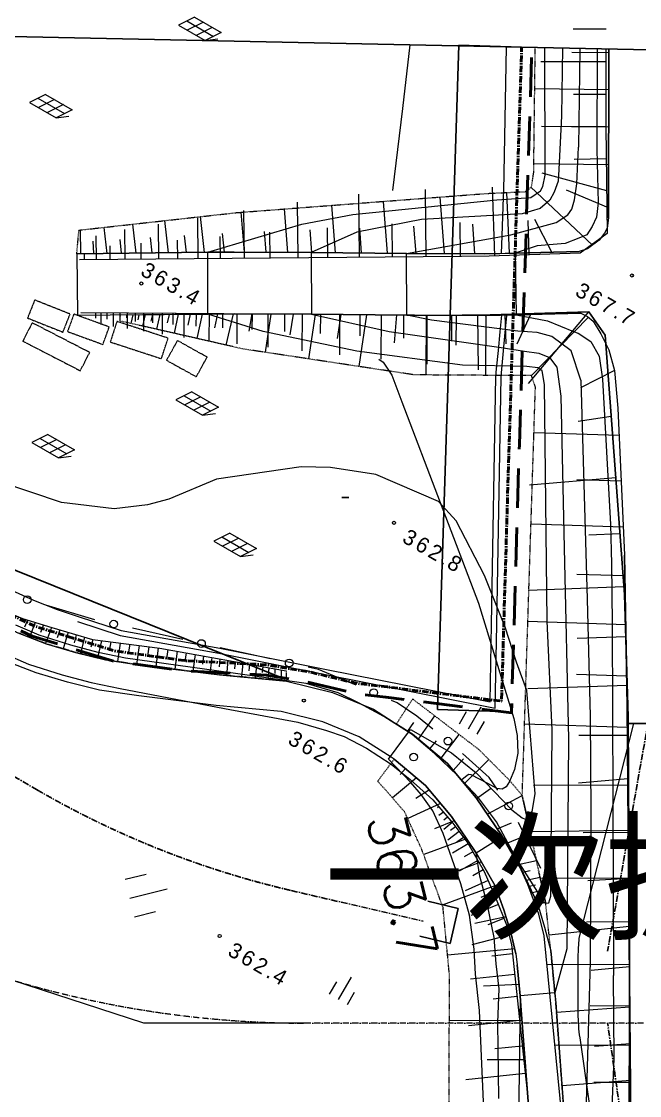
# Model space of a CAD drawing. Header units: millimetres. Extents: x 604133 to 1296463, y 247237 to 595748.
# Drawn here: x 700932 to 761092, y 438839 to 543323 of the extents above; entities that cross this region are included whole.
import ezdxf
from ezdxf.enums import TextEntityAlignment as Align

# ---------------------------------------------------------------- set-up
doc = ezdxf.new("R2010")
doc.units = ezdxf.units.MM
doc.header["$LTSCALE"] = 100
doc.header["$PDSIZE"] = 300
for name, pattern in [('53003', [0.75, 0.5, -0.25]), ('561019', [1, 0.5, -0.5]), ('CENTER', [2, 1.25, -0.25, 0.25, -0.25]), ('DASHED', [19.05, 12.7, -6.35]), ('SXF_一点短鎖線', [9.25, 6, -1.5, 0.25, -1.5])]:
    doc.linetypes.add(name, pattern=pattern)
doc.layers.get('Defpoints').update_dxf_attribs({"color": 153})
for name, color, linetype, lineweight in [('D-BGD', 7, 'Continuous', 13), ('D-BGD-数値図化', 7, 'Continuous', 13), ('D-BMK', 2, 'SXF_一点短鎖線', 13), ('S-SUV-ROW', 8, 'Continuous', 18), ('●予備設計_LP横断', 7, 'Continuous', 13), ('☆D-STR-DIM-坂路', 1, 'Continuous', 25)]:
    doc.layers.add(name, color=color, linetype=linetype, lineweight=lineweight)
doc.layers.add('D-WORK2', color=11, linetype='Continuous', plot=False)
doc.layers.add('D-WORK_1', color=11, linetype='Continuous', plot=False)
doc.styles.add('BIGFONT', font='txt', dxfattribs={"height": 0.2, "bigfont": 'BIGFONT'})
doc.styles.add('MS ゴシック', font='MS Gothic.ttf')
doc.styles.add('Style-WORKING', font='WORKING.shx')
doc.linetypes.add('56130', pattern='A,1,-0.375,[44,dgnlstyle-dm500.shx,S=0.0012,R=0,X=0,Y=0],-0.375', length=1.75)
doc.dimstyles.new('3.5-500_m', dxfattribs={"dimscale": 0.5, "dimtxt": 3.5, "dimasz": 2.5, "dimexe": 1, "dimexo": 2, "dimgap": 1, "dimtad": 1, "dimdec": 0, "dimlfac": 1000, "dimzin": 9, "dimdsep": 46, "dimtxsty": 'MS ゴシック', "dimblk": 'OPEN', "dimcen": 2.5, "dimclrd": 256, "dimclre": 256, "dimclrt": 256, "dimadec": 3, "dimazin": 0, "dimtfac": 1, "dimtdec": 0, "dimtix": 1, "dimtmove": 2, "dimatfit": 3, "dimldrblk": 'OPEN', "dimfxl": 1, "dimlwd": -1, "dimlwe": -1, "dimarcsym": 0})

# ---------------------------------------------------------------- blocks, each defined once
blk = doc.blocks.new('M6334')
at = {"layer": '●予備設計_LP横断', "linetype": 'Continuous', "lineweight": 9}
for p, q in [((0, -1.25), (0, 1.25)), ((-1, -1.25), (-1, 0.15)), ((1, -1.25), (1, 0.15))]:
    blk.add_line(p, q, dxfattribs=at)
blk = doc.blocks.new('M7312')
at = {"layer": '●予備設計_LP横断', "linetype": 'Continuous', "lineweight": 20}
blk.add_circle((0, 0), 0.15, dxfattribs=at)
blk = doc.blocks.new('M6217')
at = {"layer": 'D-BGD-数値図化', "linetype": 'Continuous', "lineweight": 9}
for p, q in [((-1.03, 0.7), (-2, -0.75)), ((-1.5, 0), (1.5, 0)), ((-1.03, 0.7), (1.97, 0.7)), ((-0.03, 0.7), (-1, -0.75)), ((0.97, 0.7), (0, -0.75)), ((1.97, 0.7), (1, -0.75)), ((1, -0.75), (2, 0)), ((-2, -0.75), (1, -0.75))]:
    blk.add_line(p, q, dxfattribs=at)
blk = doc.blocks.new('_Open')
at = {"color": 0, "linetype": 'ByBlock', "lineweight": -2}
for p, q in [((-1, 0), (0, 0)), ((-1, 0), (0, 0)), ((0, 0), (-1, 0))]:
    blk.add_line(p, q, dxfattribs=at)
blk = doc.blocks.new('*D23')
at = {"layer": 'Defpoints', "color": 0, "transparency": 16777216}
for p in [(2581823, -1249692), (2577769, -1251952), (2581194, -1252674)]:
    blk.add_point(p, dxfattribs=at)
at = {"layer": '☆D-STR-DIM-坂路', "transparency": 16777216}
for p, q in [((2577769, -1251951), (2578398, -1248969)), ((2578399, -1248970), (2581822, -1249692)), ((2581194, -1252673), (2581823, -1249692))]:
    blk.add_line(p, q, dxfattribs=at)
at = {"layer": '☆D-STR-DIM-坂路', "transparency": 16777216, "xscale": 1.25, "yscale": 1.25, "zscale": 1.25}
for p, rotation in [((2578398, -1248970), 168.0898930268337), ((2581823, -1249692), 348.0898930268336)]:
    blk.add_blockref('_Open', p, dxfattribs=dict(at, rotation=rotation))
at = {"layer": '☆D-STR-DIM-坂路', "transparency": 16777216, "insert": (2580111, -1249330), "char_height": 1.75, "attachment_point": 5, "rotation": 348.08989, "style": 'MS ゴシック'}
blk.add_mtext('3500000', dxfattribs=at)
blk = doc.blocks.new('*D35')
at = {"layer": 'Defpoints', "color": 0, "transparency": 16777216}
for p in [(2494509, -1244551), (2559159, -1245289), (2559089, -1251405)]:
    blk.add_point(p, dxfattribs=at)
at = {"layer": '☆D-STR-DIM-坂路', "color": 6, "transparency": 16777216}
for p, q in [((2494509, -1244552), (2494439, -1250666)), ((2559159, -1245290), (2559089, -1251405)), ((2494440, -1250666), (2559088, -1251405))]:
    blk.add_line(p, q, dxfattribs=at)
at = {"layer": '☆D-STR-DIM-坂路', "color": 6, "transparency": 16777216, "xscale": 1.25, "yscale": 1.25, "zscale": 1.25}
for p, rotation in [((2494439, -1250666), 179.3453731522843), ((2559089, -1251405), 359.3453731522843)]:
    blk.add_blockref('_Open', p, dxfattribs=dict(at, rotation=rotation))
at = {"layer": '☆D-STR-DIM-坂路', "color": 6, "transparency": 16777216, "insert": (2526764, -1251032), "char_height": 1.75, "attachment_point": 5, "rotation": 359.34537, "style": 'MS ゴシック'}
blk.add_mtext('離隔\\P64654521', dxfattribs=at)
blk = doc.blocks.new('*D36')
at = {"layer": 'Defpoints', "color": 0, "transparency": 16777216}
for p in [(2556323, -1266625), (2556323, -1266625), (2537137, -1317233)]:
    blk.add_point(p, dxfattribs=at)
at = {"layer": '☆D-STR-DIM-坂路', "color": 6, "transparency": 16777216}
for p, q in [((2537138, -1317232), (2556322, -1266626)), ((2556322, -1266624), (2556322, -1266625)), ((2537136, -1317232), (2537137, -1317233))]:
    blk.add_line(p, q, dxfattribs=at)
at = {"layer": '☆D-STR-DIM-坂路', "color": 6, "transparency": 16777216, "xscale": 1.25, "yscale": 1.25, "zscale": 1.25}
for p, rotation in [((2556323, -1266625), 69.23830659664848), ((2537137, -1317233), 249.2383065966485)]:
    blk.add_blockref('_Open', p, dxfattribs=dict(at, rotation=rotation))
at = {"layer": '☆D-STR-DIM-坂路', "color": 6, "transparency": 16777216, "insert": (2546727, -1291928), "char_height": 1.75, "attachment_point": 5, "rotation": 69.23831, "style": 'MS ゴシック'}
blk.add_mtext('離隔\\P54122432', dxfattribs=at)
blk = doc.blocks.new('21311212131313131')
at = {"layer": 'D-BGD', "linetype": 'Continuous'}
for p, q in [((2560468.4748, -1232884.4548), (2560354.6197, -1242897.2177)), ((2561235.027, -1232777.907), (2561355.3619, -1237597.7428)), ((2565472.9654, -1232735.5595), (2565990.5733, -1237513.849)), ((2566059.6647, -1232648.8004), (2566301.7408, -1241890.2283)), ((2570477.456, -1232586.6643), (2570816.3705, -1242129.9874)), ((2570673.5918, -1232529.7472), (2570790.531, -1236960.111)), ((2575103.9556, -1232412.808), (2575327.9719, -1240937.5255)), ((2575154.8172, -1232447.5019), (2575468.9823, -1236424.7722)), ((2579368.2992, -1232307.5866), (2579476.8494, -1236482.5495)), ((2579832.2387, -1232310.3997), (2580830.0875, -1240078.341)), ((2583543.2621, -1232199.0364), (2583677.8307, -1240241.5724)), ((2583746.5083, -1232197.943), (2584166.5007, -1235918.5578)), ((2587568.9159, -1232134.1531), (2587628.5477, -1235940.3247)), ((2587660.778, -1232085.4863), (2588342.8985, -1239200.004)), ((2591232.8755, -1231982.8602), (2591562.5421, -1235421.283)), ((2591379.8894, -1232065.7497), (2591499.727, -1239302.1945)), ((2594804.973, -1231880.234), (2595441.5187, -1238519.4077)), ((2595002.4976, -1232008.2318), (2595049.1299, -1235442.4747)), ((2540987.2533, -1233695.7414), (2540884.4904, -1242674.5185)), ((2545732.119, -1233436.4561), (2545681.1436, -1238101.4927)), ((2546793.3211, -1233502.0691), (2547329.8544, -1242767.8892)), ((2550480.9541, -1233252.6085), (2550371.8766, -1242783.1026)), ((2551654.9011, -1233222.1803), (2551907.8341, -1237966.4002)), ((2555474.3981, -1233059.2911), (2555418.9813, -1237954.3459)), ((2556394.3191, -1232978.0189), (2556902.2991, -1242650.0221)), ((2525780.2087, -1234874.3009), (2527527.684, -1238133.6132)), ((2532077.7506, -1234288.6038), (2531982.939, -1242572.6394)), ((2536221.1111, -1234509.0757), (2537094.9935, -1242887.9373)), ((2536532.502, -1233992.1726), (2536483.1083, -1238307.8758)), ((2541632.9317, -1233994.5911), (2541828.6147, -1237031.6138)), ((2498488.9832, -1235995.3793), (2498551.3273, -1243192.6728)), ((2502130.2038, -1235920.101), (2502161.5652, -1239540.6148)), ((2505771.4243, -1235844.8227), (2505834.526, -1243129.5846)), ((2508325.6896, -1235985.2452), (2506720.6529, -1242311.6306)), ((2509968.0598, -1235758.0618), (2508331.9236, -1239900.3462)), ((2530265.7074, -1235079.3945), (2530790.7428, -1238285.3166)), ((2492585.2081, -1236374.6216), (2492649.7662, -1239567.8694)), ((2494891.483, -1236069.7537), (2494922.4679, -1239646.7959)), ((2495773.6539, -1236318.8352), (2495886.8912, -1242651.0365)), ((2498939.7545, -1236262.2165), (2498997.2054, -1239405.972)), ((2502083.51, -1236204.7656), (2502195.2742, -1242456.3578)), ((2505206.5847, -1236101.7922), (2505323.1317, -1239220.8971)), ((2513613.6738, -1237257.4982), (2508108.0702, -1243369.4791)), ((2527214.9677, -1243213.6356), (2520102.378, -1237484.4771)), ((2520632.9719, -1237498.9131), (2526440.3884, -1242922.9866)), ((2514388.9901, -1241194.5137), (2511245.7916, -1242907.1472)), ((2574367.7698, -1241004.695, 364709.9803), (2569921.816, -1243282.5927, 364495.9803)), ((2575507.8164, -1242411.3111), (2575188.4185, -1241080.6037)), ((2576703.9491, -1241813.0317), (2576455.1731, -1240776.5559)), ((2577240.5671, -1241544.6271), (2577175.6783, -1241126.9384)), ((2571994.8715, -1244433.281), (2570961.8035, -1242095.0804)), ((2574009.0111, -1243221.2914), (2573587.4339, -1241464.8738)), ((2574745.4089, -1242792.6506), (2574573.17, -1242044.52)), ((2576105.8827, -1242112.1714), (2575963.8393, -1241520.3756)), ((2592992.1536, -1242169.4573), (2593059.9397, -1245857.5292)), ((2594335.0213, -1242119.7829), (2595069.2463, -1247879.9052)), ((2520488.7549, -1243147.4964), (2523415.2378, -1244429.5674)), ((2569194.2373, -1246348.2438), (2567291.9463, -1242976.102)), ((2573001.9413, -1243827.2862), (2572653.6104, -1242899.6613)), ((2582692.6701, -1243273.9989), (2583765.9038, -1243139.8828)), ((2584712.1948, -1243350.1074), (2585259.5179, -1247639.8667)), ((2585692.6379, -1242913.8719), (2585922.9519, -1246368.085)), ((2586861.8764, -1243067.6741), (2587156.0274, -1245383.3759)), ((2589172.7762, -1242782.2947), (2589802.0572, -1247755.3423)), ((2589194.8222, -1242533.5445), (2589324.9872, -1249615.4948)), ((2591659.3, -1242467.6542), (2591998.3997, -1245138.5736)), ((2514699.8743, -1243396.4435), (2511346.0492, -1243566.9021)), ((2570577.3115, -1245364.4248), (2569983.1071, -1243982.1651)), ((2579125.2717, -1244308.9261), (2579851.2458, -1247331.7992)), ((2580893.9896, -1243973.1708), (2581923.6188, -1247569.3302)), ((2582207.7539, -1243401.692), (2582964.2444, -1249921.6087)), ((2582715.792, -1243602.4473), (2582968.1319, -1245598.8501)), ((2514584.0069, -1245302.9153), (2508677.4154, -1245698.6961)), ((2577957.7498, -1245067.6545), (2579067.0219, -1247726.9805)), ((2579298.5854, -1244513.4346), (2579947.4376, -1246077.0811)), ((2520532.8768, -1245632.0143), (2523384.6717, -1245483.1357)), ((2566265.8508, -1248640.5481), (2563848.0396, -1246317.3483)), ((2567677.3184, -1247427.2703), (2566666.0672, -1246085.3115)), ((2575636.0983, -1246122.3741), (2576676.6035, -1248345.0411)), ((2576122.5116, -1245451.2295), (2578110.4733, -1250552.6667)), ((2576743.0459, -1245599.7206), (2577311.0308, -1246811.287)), ((2514875.1348, -1246741.4969), (2508185.0279, -1247092.0179)), ((2520694.24, -1247480.6523), (2526503.9305, -1247398.1618)), ((2573703.9188, -1247173.698), (2574791.3527, -1248977.4405)), ((2573839.3209, -1246823.4213), (2574774.8254, -1249188.5153)), ((2574605.79, -1246629.981), (2575195.6705, -1247614.1258)), ((2520643.7227, -1248303.3833), (2525971.2228, -1248130.3516)), ((2571624.607, -1248300.2063), (2573241.7098, -1252449.9586)), ((2572115.0478, -1248139.3525), (2573038.5086, -1249659.5235)), ((2572879.5191, -1247680.0231), (2573377.0726, -1248499.6208)), ((2514712.6323, -1248695.2893), (2511828.8021, -1248929.3533)), ((2563835.8124, -1250936.0766), (2561496.4705, -1249226.5687)), ((2564998.1075, -1249737.6324), (2563861.5433, -1248780.1354)), ((2569882.4761, -1249539.6897), (2570718.4384, -1251433.092)), ((2570465.0337, -1249424.9469), (2570837.0294, -1249890.8)), ((2570935.6887, -1249044.1796), (2571794.3523, -1250141.2651)), ((2571488.6173, -1248617.2487), (2571975.2852, -1249248.4811)), ((2514992.1314, -1250088.8557), (2511676.7216, -1250189.1412)), ((2514987.5207, -1249972.3278, 367629.9801), (2516091.1781, -1287148.9413, 363609.9803)), ((2521220.0681, -1286901.3841, 363529.9804), (2520690.9193, -1249799.87, 367629.9801)), ((2520735.4628, -1250386.9935), (2523639.5795, -1250345.7827)), ((2569068.9473, -1250621.5431), (2569405.8565, -1251068.1886)), ((2569541.2668, -1250196.0854), (2569850.388, -1250547.716)), ((2570050.3372, -1249745.145), (2570754.6315, -1250541.1158)), ((2514751.6125, -1251650.7033), (2509251.888, -1252187.5804)), ((2520702.1301, -1250820.6414), (2523232.1295, -1250780.6094)), ((2562027.8915, -1253200.2231), (2559734.1771, -1251638.144)), ((2562931.8519, -1252068.1498), (2562137.5604, -1251440.0953)), ((2568236.8473, -1250902), (2569770.5897, -1254080.2031)), ((2568564.6788, -1251063.7119), (2568653.8683, -1251192.3402)), ((2566937.1902, -1252027.0339), (2567808.5477, -1253319.7223)), ((2515087.615, -1253413.037), (2508542.2066, -1253603.3633)), ((2520742.3534, -1253225.3412), (2525538.1796, -1253148.8644)), ((2520773.6834, -1253293.4255), (2526586.4642, -1253210.8911)), ((2561275.0215, -1254252.1607), (2560421.111, -1253659.0582)), ((2565789.2932, -1253297.9168), (2567793.8737, -1255600.0639)), ((2514788.0508, -1254413.3965), (2512153.6776, -1254670.4799)), ((2564905.5447, -1254404.7693), (2565509.0251, -1254886.6085)), ((2520773.9963, -1255499.9397), (2523057.3664, -1255473.0987)), ((2515189.5649, -1256683.7564), (2511954.7643, -1256782.5688)), ((2520811.9141, -1256199.27), (2523527.052, -1256342.5594)), ((2514824.4552, -1257176.0902), (2509786.7547, -1257667.5457)), ((2520800.1965, -1257680.3555), (2525157.0583, -1257614.3817)), ((2515279.6057, -1259913.755), (2509123.6693, -1260100.6856)), ((2514857.7853, -1259706.6786), (2512444.6999, -1259942.0884)), ((2520830.5576, -1259749.0453), (2522908.0191, -1259723.4861)), ((2520850.1773, -1259105.114), (2525897.8831, -1259760.8071)), ((2520855.476, -1261723.5525), (2524809.2923, -1261664.9442)), ((2520883.1065, -1261605.8755), (2523231.0397, -1261910.8702)), ((2514891.1155, -1262237.267), (2510276.4742, -1262687.4508)), ((2515370.67, -1262996.1091), (2512485.453, -1263081.0897)), ((2520888.525, -1263599.9073), (2522764.8799, -1263566.8583)), ((2520916.0356, -1264106.637), (2525260.0628, -1264670.9228)), ((2514921.6467, -1264555.3401), (2512711.1704, -1264770.9778)), ((2515455.6506, -1265881.3261), (2510029.9982, -1266046.2271)), ((2520916.1313, -1265382.0795), (2524489.2472, -1265331.6689)), ((2520944.396, -1266258.7742), (2522965.0048, -1266521.2494)), ((2514952.0254, -1266873.4152), (2510725.0665, -1267285.7784)), ((2520942.2645, -1267083.6425), (2522639.0256, -1267066.281)), ((2555471.7419, -1267294.8687), (2555931.9003, -1267305.5308)), ((2555565.2732, -1266702.2036), (2556603.522, -1266681.5797)), ((2520972.7609, -1268410.9113), (2524711.1601, -1268896.5265)), ((2554509.9179, -1267761.8723, 364002.9803), (2553529.8845, -1272663.3484, 364120.9803)), ((2555378.2105, -1267887.5337), (2556509.1365, -1267970.3586)), ((2514979.8478, -1268996.7456), (2512955.1832, -1269194.2628)), ((2515542.4869, -1268596.5533), (2513015.6251, -1268672.504)), ((2520966.9245, -1268704.5964), (2524195.2588, -1268659.246)), ((2555185.376, -1269109.4368), (2556419.0974, -1269199.7901)), ((2555281.7932, -1268498.4853), (2555872.9551, -1268541.7798)), ((2520990.1115, -1270244.9412), (2522530.4563, -1270221.7543)), ((2520997.0738, -1270255.6181), (2522698.1443, -1270534.3751)), ((2554975.0138, -1270442.4046), (2556320.8742, -1270540.9706)), ((2555080.1949, -1269775.9207), (2555725.0904, -1269823.1505)), ((2515614.4679, -1271109.8416), (2510955.0181, -1271249.5756)), ((2515007.6701, -1271120.0761), (2511135.9707, -1271497.7817)), ((2554860.2723, -1271169.4685), (2555563.7855, -1271220.9913)), ((2521007.0235, -1271713.4486), (2523935.2665, -1271674.8227)), ((2521023.688, -1272100.2737), (2524084.9684, -1272729.7888)), ((2554745.5308, -1271896.5324), (2556213.723, -1272004.0575)), ((2515050.5647, -1273064.5624), (2513224.9827, -1273273.3994)), ((2515684.3349, -1273439.5665), (2513529.4018, -1273502.5175)), ((2521026.432, -1273114.9203), (2522419.1321, -1273090.7098)), ((2521070.5817, -1273596.8024), (2522431.072, -1273876.5823)), ((2554499.4887, -1273455.5877), (2556069.8554, -1273614.1389)), ((2554622.5098, -1272676.0601), (2555382.1495, -1272742.5791)), ((2521044.3675, -1274435.783), (2523708.438, -1274400.7442)), ((2554369.1875, -1274281.2461), (2555177.6036, -1274362.8673)), ((2515111.3954, -1275008.6506), (2511644.8946, -1275467.0893)), ((2515747.286, -1275594.4996), (2511759.8562, -1275714.5093)), ((2521059.9976, -1275698.3817), (2522322.5964, -1275682.7515)), ((2521117.3774, -1275093.3341), (2523498.2542, -1275582.9324)), ((2554238.8864, -1275106.9044), (2555902.1839, -1275274.8383)), ((2515166.0398, -1276756.1381), (2513519.5017, -1276973.8898)), ((2521153.6449, -1276257.3077), (2522211.8622, -1276474.9172)), ((2552794.6609, -1276338.7768, 364209.9803), (2551814.6274, -1281240.2528, 364327.9803)), ((2554100.8743, -1275981.4234), (2554957.1306, -1276067.8748)), ((2515807.2908, -1277588.2144), (2513966.0226, -1277640.4712)), ((2521078.9566, -1276871.5997), (2523420.5906, -1276842.4533)), ((2521189.9123, -1277421.2812), (2523041.9051, -1277802.121)), ((2553817.3155, -1277778.204), (2554726.0249, -1277870.0697)), ((2553962.8621, -1276855.9423), (2555724.5899, -1277033.8142)), ((2578060.0214, -1280953.9071), (2577098.5929, -1277328.9611)), ((2515220.6843, -1278503.6255), (2512101.0327, -1278916.1939)), ((2521096.4425, -1277964.2085), (2522189.0514, -1277946.7226)), ((2521218.1233, -1278326.6917), (2522041.2701, -1278495.9618)), ((2553679.3709, -1278701.47), (2555537.2768, -1278889.0524)), ((2579873.3715, -1280473.6731), (2579334.9683, -1278443.7927)), ((2515859.5476, -1279429.4827), (2512454.7571, -1279526.4394)), ((2521107.6534, -1278984.9799), (2523140.4245, -1278957.7562)), ((2521126.1628, -1279929.9441), (2522071.1269, -1279911.4347)), ((2521246.3343, -1279232.1021), (2522686.9286, -1279528.3428)), ((2553580.4111, -1279629.9022), (2554506.6685, -1279735.1308)), ((2576248.0285, -1281433.7442), (2575710.5024, -1279404.344)), ((2515269.8611, -1280076.2638), (2513788.0714, -1280272.2279)), ((2521133.5952, -1280811.8424), (2522893.4222, -1280783.4039)), ((2521268.4426, -1279941.6503), (2521908.139, -1280073.1961)), ((2521290.5509, -1280651.1986), (2522408.7421, -1280881.141)), ((2553481.4514, -1280558.3344), (2555328.5748, -1280791.6664)), ((2515319.038, -1281648.9021), (2512511.5307, -1282020.19)), ((2515908.0259, -1281131.8779), (2514335.7321, -1281171.776)), ((2521152.2959, -1281631.5071), (2521967.1587, -1281621.578)), ((2521309.2368, -1281250.9075), (2521800.2088, -1281351.8699)), ((2521327.9227, -1281850.6164), (2522173.6194, -1282024.5236)), ((2553382.824, -1281483.6483), (2554297.3991, -1281599.1791)), ((2515956.6956, -1282708.9737), (2513040.3617, -1282788.3202)), ((2521155.1178, -1282396.8776), (2522686.6909, -1282368.8887)), ((2521346.6086, -1282450.3254), (2521647.556, -1282468.8026)), ((2553284.1966, -1282408.9622), (2555095.3737, -1282637.7534)), ((2515363.2944, -1283064.1864), (2514029.7687, -1283240.5428)), ((2521169.2079, -1283100.0144), (2521881.1164, -1283090.7262)), ((2521180.1605, -1283767.2325), (2522501.0231, -1283749.2971)), ((2553187.5632, -1283315.5689), (2554058.6526, -1283468.3567)), ((2515407.5507, -1284479.4706), (2512880.9553, -1284813.6084)), ((2515996.7849, -1284155.968), (2514652.7449, -1284195.4165)), ((2521188.8078, -1284376.1867), (2521806.5336, -1284372.3413)), ((2521194.3175, -1284949.2221), (2522340.3884, -1284938.2026)), ((2551061.6109, -1284912.7809, 364411.9803), (2549745.7013, -1289736.4095, 364443.9803)), ((2553000.3845, -1285071.6635), (2553755.7772, -1285246.7808)), ((2553090.9298, -1284222.1756), (2554764.1102, -1284604.5357)), ((2516036.2334, -1285500.0081), (2513737.6253, -1285575.5092)), ((2515447.3789, -1285753.1451), (2514239.7225, -1285854.6915)), ((2521205.4614, -1285491.1407), (2521738.6084, -1285475.1949)), ((2552783.0145, -1285897.1547), (2554385.0542, -1286263.2575)), ((2515487.2071, -1287026.8196), (2513183.1768, -1287098.8673)), ((2515499.6151, -1287423.6178), (2521495.7738, -1287237.002)), ((2516069.5981, -1286646.9111), (2515553.9944, -1286672.4608)), ((2552562.4126, -1286701.0783), (2553365.27, -1286901.4897)), ((2552341.8106, -1287505.0019), (2553951.2005, -1287940.5448)), ((2551899.2296, -1289117.5916), (2553471.3202, -1289687.5529)), ((2552120.5553, -1288311.3065), (2552915.8902, -1288562.6728)), ((2551671.9648, -1289918.1365), (2552430.1816, -1290193.0279)), ((2551444.6999, -1290718.6814), (2552905.4766, -1291248.2859)), ((2551233.4752, -1291462.7243), (2551918.8275, -1291740.4425))]:
    blk.add_line(p, q, dxfattribs=at)
at = {"layer": 'D-BGD', "color": 7, "linetype": 'Continuous', "lineweight": 13}
for p, q in [((2589872.5778, -1263509.1193), (2590202.3622, -1279346.1312)), ((2590202.3622, -1279346.1312), (2585621.508, -1294509.7547))]:
    blk.add_line(p, q, dxfattribs=at)
at = {"layer": 'D-BGD', "linetype": 'Continuous', "flags": 128}
for points in [[(2521365.2945, -1283050.0343), (2521100.0774, -1274538.1031), (2521019.7151, -1271973.4849), (2520920.8701, -1264473.783), (2520798.3627, -1255170.1272), (2520698.3967, -1247568.3482), (2520555.0488, -1244544.0151), (2520256.1226, -1238246.9654), (2520557.3751, -1237584.2145), (2521031.5379, -1237049.1821), (2522227.4932, -1236251.4838), (2523764.491, -1235440.9781), (2525780.2087, -1234874.3009), (2529413.648, -1234465.8804), (2543703.5844, -1233514.9893), (2558403.5541, -1232945.891), (2577815.3671, -1232368.3443), (2598911.8273, -1231762.2444), (2614976.8899, -1231321.408), (2637189.4779, -1231027.628), (2642260.3297, -1231052.6888), (2645483.6794, -1231501.6663), (2645977.4898, -1231688.7738), (2646205.3859, -1231818.0927)], [(2637189.4779, -1231027.628), (2614976.8899, -1231321.408), (2598911.8273, -1231762.2444), (2577815.3671, -1232368.3443), (2558403.5541, -1232945.891), (2543703.5844, -1233514.9893)], [(2582348.6039, -1239883.2765), (2586408.4068, -1239406.1532), (2587379.2946, -1239292.3917), (2599622.9553, -1238118.5031), (2609530.8083, -1236973.5303), (2611872.7226, -1236708.5494), (2621469.549, -1235623.5968), (2631634.0455, -1234545.0177), (2632323.1601, -1234462.8293), (2640498.1037, -1233488.715), (2645279.4562, -1232803.5145)], [(2520256.1226, -1238246.9654), (2520557.3751, -1237584.2145), (2521031.5379, -1237049.1821), (2522227.4932, -1236251.4838), (2523764.491, -1235440.9781), (2525780.2087, -1234874.3009), (2529413.648, -1234465.8804), (2543703.5844, -1233514.9893)], [(2564021.7962, -1255511.6219), (2566505.9659, -1252400.3186), (2569478.9413, -1249826.7949), (2572939.1385, -1247364.9493), (2572956.5536, -1247353.9622), (2576149.0408, -1245435.2855), (2578453.2333, -1244524.9133), (2580770.5009, -1243780.1642), (2582692.6701, -1243273.9989), (2583765.9038, -1243139.8828), (2586777.4688, -1242786.6184), (2587740.2957, -1242673.0042), (2599980.3645, -1241499.4293)], [(2510931.4244, -1235738.1453), (2494508.8492, -1236077.6643)], [(2494508.8492, -1236077.6643), (2510931.4244, -1235738.1453), (2511945.7811, -1235851.1071), (2512427.824, -1236113.8553), (2513132.7056, -1236629.6981), (2513981.1378, -1237737.1432), (2514262.6088, -1238530.7924), (2514558.2052, -1244761.0371), (2514604.912, -1245741.9582), (2514700.1699, -1247750.4117), (2514800.2383, -1255337.4263), (2514922.5342, -1264622.7258), (2515020.6044, -1272107.183), (2515101.114, -1274679.8621), (2515499.6151, -1287423.6178)], [(2510931.4244, -1235738.1453), (2511945.7811, -1235851.1071), (2512427.824, -1236113.8553), (2513132.7056, -1236629.6981), (2513981.1378, -1237737.1432), (2514262.6088, -1238530.7924)], [(2635418.1082, -1237518.3251), (2632710.6617, -1237840.8486), (2632015.2404, -1237924.1447), (2621839.9683, -1239003.6651), (2612256.1521, -1240087.7596), (2609916.9525, -1240351.9465), (2599980.3645, -1241499.4293), (2587740.2957, -1242673.0042), (2586777.4688, -1242786.6184), (2583765.9038, -1243139.8828)], [(2515499.6151, -1287423.6178), (2515101.114, -1274679.8621), (2515020.6044, -1272107.183), (2514922.5342, -1264622.7258), (2514800.2383, -1255337.4263), (2514700.1699, -1247750.4117), (2514558.2884, -1244758.8025), (2514262.6088, -1238530.7924)], [(2520256.1226, -1238246.9654), (2520555.0488, -1244544.0151), (2520698.3967, -1247568.3482), (2520798.3627, -1255170.1272), (2520920.8701, -1264473.783), (2521019.7151, -1271973.4849), (2521099.6804, -1274536.7457), (2521495.7738, -1287237.002)], [(2574602.8409, -1242863.96), (2577777.1852, -1241276.2225), (2580045.8377, -1240539.0609), (2582348.6039, -1239883.2765)], [(2577777.1852, -1241276.2225), (2574602.8409, -1242863.96), (2571313.2133, -1244843.4623), (2571294.9211, -1244853.9692), (2567624.1999, -1247465.055), (2564333.566, -1250312.7157), (2561559.7755, -1253786.4673), (2561353.4336, -1254123.8232), (2560597.1112, -1255361.6996)], [(2552432.954, -1292551.617), (2553499.3005, -1289610.3763), (2554276.1526, -1286739.8032), (2554949.2879, -1283794.2111), (2555411.2986, -1280136.8014), (2556164.3495, -1272678.2247), (2556641.4976, -1266163.0455), (2557648.2965, -1261660.4147), (2559206.8771, -1257638.8359), (2561353.4336, -1254123.8232), (2561559.7755, -1253786.4673), (2564333.566, -1250312.7157), (2567624.1999, -1247465.055), (2571294.9211, -1244853.9692), (2571313.2133, -1244843.4623), (2574602.8409, -1242863.96)], [(2582692.6701, -1243273.9989), (2580770.5009, -1243780.1642), (2578453.2333, -1244524.9133), (2576149.0408, -1245435.2855)], [(2576149.0408, -1245435.2855), (2572956.5536, -1247353.9622), (2572939.1385, -1247364.9493), (2569478.9413, -1249826.7949), (2566505.9659, -1252400.3186), (2564021.7962, -1255511.6219), (2563836.4163, -1255814.8516), (2561906.7659, -1258973.2108), (2560526.8607, -1262535.1245), (2559616.8157, -1266602.7855), (2559153.509, -1272938.5758), (2558392.1991, -1280474.714), (2557907.1593, -1284317.8833), (2557187.9839, -1287466.279), (2556362.4154, -1290515.3898), (2555214.8016, -1293680.0508)], [(2531971.125, -1330118.6095), (2533710.5333, -1324750.4538), (2535910.7967, -1319408.8598), (2537094.4172, -1317019.7556), (2539435.8283, -1313007.1933), (2543832.2409, -1305907.1736), (2546697.2478, -1301077.69), (2547757.9353, -1299333.8117), (2548752.9753, -1297357.9089), (2549737.7524, -1295465.3108), (2551086.0931, -1291981.8807), (2551901.4953, -1289109.6107), (2552994.5729, -1285126.188), (2553695.5182, -1278549.9774), (2555641.407, -1266219.7789)]]:
    blk.add_lwpolyline(points, dxfattribs=at)
at = {"layer": 'D-BGD', "linetype": '561019', "flags": 128}
for points in [[(2646205.3859, -1231818.0927), (2646247.3836, -1232276.5785), (2645279.4562, -1232803.5145), (2640498.1037, -1233488.715), (2632323.1601, -1234462.8293), (2631634.0455, -1234545.0177), (2621469.549, -1235623.5968), (2611872.7226, -1236708.5494), (2609530.8083, -1236973.5303), (2599622.9553, -1238118.5031), (2587379.2946, -1239292.3917), (2586408.4068, -1239406.1532), (2582348.6039, -1239883.2765), (2578373.0278, -1240393.9683), (2577677.8371, -1240483.0908), (2569220.115, -1242513.1224), (2567291.9463, -1242976.102), (2558487.5151, -1242875.9869), (2527540.1275, -1242521.791), (2526440.3884, -1242922.9866), (2526602.4514, -1254336.8468), (2524625.4955, -1269555.9959), (2524434.0147, -1271032.4053), (2521954.5417, -1283089.8806), (2521871.9477, -1283084.567), (2521365.2945, -1283050.0343)], [(2560597.1112, -1255361.6996), (2558125.283, -1253839.803), (2562905.9209, -1247297.8344), (2565762.1868, -1244325.2482), (2567291.9463, -1242976.102), (2569220.115, -1242513.1224), (2577677.8371, -1240483.0908), (2577701.2527, -1240671.4753), (2577777.1852, -1241276.2225)], [(2677840.3099, -1240964.4348), (2677835.9537, -1241622.1323), (2677833.568, -1242034.6602), (2661323.2078, -1244386.3965), (2656577.7941, -1245212.1153), (2653743.5893, -1245705.7947), (2642030.2107, -1246387.9132), (2632752.6546, -1246927.142), (2602586.2323, -1249371.7554), (2584901.8668, -1249696.7909), (2578358.5427, -1250455.9974), (2572758.8599, -1252638.1188), (2569100.8428, -1254403.4106), (2566188.8594, -1257069.6056), (2565725.9984, -1256736.4155), (2564042.2847, -1255526.2582), (2564021.7962, -1255511.6219)], [(2515499.6151, -1287423.6178), (2515313.0423, -1287410.4039), (2513204.8792, -1287262.9706), (2511180.9905, -1271959.261), (2509661.3522, -1256382.0983), (2508806.4833, -1247624.8923), (2508547.8894, -1243765.6633), (2508018.7667, -1243289.0355), (2506687.3321, -1243122.1975), (2494508.8492, -1243227.6893)], [(2555641.407, -1266219.7789), (2556641.4976, -1266163.0455), (2556164.3495, -1272678.2247), (2555411.2986, -1280136.8014), (2554949.2879, -1283794.2111), (2554276.1526, -1286739.8032), (2553499.3005, -1289610.3763), (2552432.954, -1292551.617), (2550733.6485, -1296326.2921), (2549111.4396, -1299472.8302), (2547177.3077, -1302691.4382), (2543421.1842, -1308809.2711), (2540377.6731, -1313829.4646), (2537844.0609, -1318797.0445), (2535740.2798, -1323254.345), (2533977.9763, -1327675.1355), (2533150.2861, -1330336.6118), (2531971.125, -1330118.6095)]]:
    blk.add_lwpolyline(points, dxfattribs=at)
at = {"layer": 'D-BGD', "linetype": 'Continuous', "flags": 128}
for points, elevation in [([(2679911.1663, -1231935.7969), (2668479.6489, -1232319.6215), (2667329.6829, -1235090.8217), (2660699.7617, -1236637.1297), (2654496.4432, -1237435.4029), (2637506.3425, -1238068.6825), (2632710.6617, -1237840.8486), (2632323.1601, -1234462.8293), (2616051.0047, -1233903.3456), (2605419.7616, -1233743.6971), (2592699.1795, -1233495.9421), (2584605.5577, -1233740.4889)], 366999.9802), ([(2526643.6167, -1236000.2047), (2540768.4159, -1234953.2111), (2544581.5016, -1234755.9995), (2550393.8472, -1234578.2012), (2584605.5577, -1233740.4889)], 366999.9802), ([(2583308.4243, -1236041.2311), (2597019.499, -1236141.4955), (2607490.4019, -1236460.7561), (2611872.7226, -1236708.5494), (2612256.1521, -1240087.7596), (2623293.0559, -1239677.1553), (2638573.7824, -1239063.4527), (2642958.7403, -1239204.3861), (2645990.1365, -1239243.891), (2649444.228, -1239265.1265), (2655700.3083, -1239140.9988), (2659012.4858, -1239223.63), (2665385.0682, -1239059.5364), (2668179.506, -1238528.1265), (2669716.6588, -1237929.7528), (2670565.5932, -1237401.5177), (2671771.8717, -1236951.4822), (2672942.0956, -1234189.0919), (2680907.7549, -1234015.8583)], 365999.9802), ([(2494508.8492, -1240566.5808), (2501095.1879, -1240523.7048), (2506318.34, -1240689.1424), (2507482.3578, -1240736.9693), (2508549.2687, -1241085.0482), (2509334.4514, -1241487.5255), (2510179.9757, -1242408.6925), (2510723.0193, -1244169.784), (2511478.0838, -1253948.5496), (2512853.7468, -1260221.7044), (2514922.5342, -1264622.7258), (2520920.8701, -1264473.783), (2522442.4663, -1256867.0576), (2523779.0958, -1245947.5865), (2524074.5248, -1243662.7931), (2524234.0442, -1242263.5099), (2524637.2371, -1241218.7901), (2525550.2733, -1240471.4182), (2528384.9008, -1240014.4515), (2543117.4021, -1239413.0005), (2561704.4586, -1238582.318), (2582114.7255, -1238340.4552), (2586408.4068, -1239406.1532), (2586777.4688, -1242786.6184), (2601593.5272, -1242657.284)], 364999.9803), ([(2504317.9244, -1237035.7942), (2509488.1626, -1236783.5117), (2510892.8111, -1236931.1477), (2511794.6881, -1237324.5455), (2512643.744, -1237814.4312), (2512983.6261, -1238613.836), (2513516.2049, -1239910.9033), (2513815.4037, -1242631.8019), (2514558.2884, -1244758.8025), (2520555.0488, -1244544.0151), (2521063.399, -1241480.8525), (2522069.0318, -1238944.1496), (2522197.2287, -1238457.9907), (2522982.9136, -1237224.7879), (2524419.5819, -1236368.4784), (2526643.6167, -1236000.2047)], 366999.9802), ([(2526779.7177, -1238125.6404), (2548053.5151, -1237047.7423), (2559446.1102, -1236543.4269), (2568853.4109, -1236281.572), (2583308.4243, -1236041.2311)], 365999.9802), ([(2494508.8492, -1237212.2066), (2504317.9244, -1237035.7942)], 366999.9802), ([(2526779.7177, -1238125.6404), (2523937.8968, -1239112.2072), (2522575.4287, -1241028.3309), (2522232.1412, -1242459.257), (2522134.6278, -1244332.5393), (2521260.029, -1252783.6718), (2520798.3627, -1255170.1272), (2514800.2383, -1255337.4263), (2512775.3635, -1245227.1915), (2511495.6299, -1240836.3135), (2510714.502, -1239712.1316), (2510156.2416, -1239344.9569), (2509238.7239, -1239107.1624), (2507702.6482, -1238895.5585), (2504117.5074, -1238824.2423)], 365999.9802), ([(2494508.8492, -1238891.7969), (2504117.5074, -1238824.2423)], 365999.9802), ([(2596799.4927, -1244644.3059), (2589413.1888, -1244906.6926), (2586132.8388, -1244834.6447), (2583733.9864, -1245174.479), (2581175.5734, -1245424.6839), (2577876.4175, -1246170.0088), (2575215.6042, -1246946.7155), (2572956.5536, -1247353.9622), (2571313.2133, -1244843.4623), (2576652.2495, -1241296.5321), (2577458.5941, -1240854.4255), (2577707.3278, -1240508.3554), (2577681.9073, -1240169.5283), (2577037.1549, -1239997.8329), (2560832.872, -1240199.4295), (2550280.1881, -1240910.4551), (2527261.0059, -1241653.0453), (2525941.0921, -1241885.8274), (2525658.0792, -1242311.1752), (2525553.627, -1243397.4526), (2525571.3559, -1249662.5484), (2524427.9156, -1259972.9745), (2522700.1898, -1269137.0131), (2521099.6804, -1274536.7457), (2515101.114, -1274679.8621), (2512175.6259, -1265596.2691), (2511125.0711, -1260651.3892), (2509400.3918, -1246650.3762), (2509127.5107, -1243367.0255), (2508446.4378, -1242416.1814), (2508032.9419, -1242211.479), (2506927.8337, -1241999.8148), (2494508.8492, -1242295.7251)], 363999.9803), ([(2597180.6312, -1246126.3782), (2588288.9169, -1246687.5849), (2584756.2682, -1247153.4619), (2582338.6615, -1247335.9646), (2579025.5657, -1247854.7708), (2576004.8293, -1248778.7338), (2571138.4952, -1250604.1921), (2568969.6041, -1251654.7555), (2567402.6057, -1252826.1905), (2566249.3444, -1253835.3674), (2564040.1047, -1256065.4429), (2561086.5072, -1253997.0783), (2563296.3887, -1249935.3125), (2565167.7733, -1247512.3022), (2568699.8461, -1243973.7065), (2569463.3599, -1242939.2736), (2569593.799, -1242657.2689), (2569441.1841, -1242357.1145), (2568827.3744, -1241991.4512), (2567109.5212, -1241709.9765), (2557086.4393, -1242740.567), (2554328.5382, -1243804.9957), (2550950.4405, -1244975.6606), (2545975.6797, -1247092.8939), (2540712.709, -1249955.2607), (2538863.6591, -1251706.4749), (2536382.2549, -1257867.7546), (2535771.1829, -1262295.1712), (2535774.8628, -1265164.3822), (2537157.8109, -1273356.7897), (2539196.9106, -1277966.1464), (2539778.82, -1280041.5044), (2540254.4081, -1283277.3591), (2539733.9633, -1288407.6304), (2537838.0469, -1294457.3535)], 362999.9804)]:
    blk.add_lwpolyline(points, dxfattribs=dict(at, elevation=elevation))
at = {"layer": 'D-BGD', "linetype": 'Continuous', "extrusion": (0.784575, -0.0002656, 0.620034), "elevation": 2205945.5427}
blk.add_lwpolyline([(-1236631.2822, -1273787.6473), (-1246208.9321, -1274603.3758), (-1248946.4752, -1274743.5791)], dxfattribs=at)
at = {"layer": 'D-BGD', "linetype": 'Continuous', "extrusion": (0.909722, 0.011378, 0.415061), "elevation": 2426306.6413}
blk.add_lwpolyline([(-1269782.6183, -701869.2584), (-1278647.983, -702715.6043), (-1281328.1286, -702836.5109)], dxfattribs=at)
at = {"layer": 'D-BGD', "linetype": 'Continuous', "elevation": 363999.9803}
for points in [[(2525140.7969, -1257810.6864), (2525415.9794, -1257391.3124), (2526675.1153, -1256507.3575), (2529245.7014, -1255497.7109), (2548680.0069, -1247611.1511), (2559834.0718, -1243958.5739), (2561481.0824, -1243594.7663), (2563181.1723, -1243488.024), (2564781.7037, -1243771.3946), (2565967.73, -1244249.6639), (2566479.6222, -1244564.0939), (2566702.5002, -1244948.3145), (2566652.2426, -1245456.6196), (2566203.1675, -1246339.4171), (2565385.8177, -1247978.2396), (2565372.6937, -1248210.4631), (2565455.4169, -1248392.5534), (2565906.3573, -1248901.6238)], [(2494508.8492, -1255434.274), (2500705.2731, -1256027.9596), (2508717.6584, -1256823.1173)]]:
    blk.add_lwpolyline(points, dxfattribs=at)
at = {"layer": 'D-BGD', "linetype": '56130', "flags": 128}
for points in [[(2550720.1743, -1245807.4825), (2526605.6211, -1245887.3303), (2525873.4474, -1245833.0309), (2524084.7575, -1245699.7342), (2522294.6679, -1245566.8313), (2520658.1826, -1245445.022)], [(2514622.5471, -1246109.5844), (2512893.2219, -1246076.058), (2511007.7941, -1246040.2981), (2509122.8466, -1246003.661), (2508538.3439, -1245992.6328), (2494508.8492, -1246031.5904)], [(2515684.7504, -1382923.0775), (2516142.0589, -1380999.6716), (2516436.1306, -1379760.6903), (2519187.2668, -1366609.2918), (2522979.4057, -1351173.1209), (2524671.516, -1344479.4288), (2524926.2807, -1344103.5992), (2527762.7037, -1339909.4296), (2532672.783, -1322814.3045), (2534881.5989, -1317255.0851), (2538710.9996, -1310972.1599), (2543848.6315, -1302751.4), (2546419.3592, -1297676.4541), (2548058.678, -1293830.1788), (2549288.4649, -1290946.4903), (2550142.7856, -1288615.3832), (2550802.9156, -1286451.578), (2552060.9305, -1282329.3004), (2553583.4364, -1272715.4655), (2555409.2438, -1262455.9617), (2558253.2637, -1246281.8678), (2550721.8299, -1246307.4797), (2526587.9327, -1246387.3916), (2525836.3787, -1246331.6549), (2524047.6685, -1246198.3567), (2522257.601, -1246065.4555), (2520621.0685, -1245943.6426)], [(2551281.1422, -1286597.5207), (2552549.3264, -1282441.9201), (2554076.5367, -1272798.3796), (2555901.5995, -1262543.0595), (2558849.2104, -1245779.8383), (2550720.1296, -1245807.4826)]]:
    blk.add_lwpolyline(points, dxfattribs=at)
at = {"layer": 'D-BGD', "linetype": 'Continuous', "extrusion": (-0.072745, -0.054367, 0.995868), "elevation": 243673.0874}
blk.add_lwpolyline([(2534174.9626, 1338183.6494), (2534151.4188, 1336697.1315), (2534887.1853, 1333261.6235)], dxfattribs=at)
at = {"layer": 'D-BGD', "linetype": 'Continuous', "extrusion": (-0.207938, 0.064743, 0.975997), "elevation": -257993.5228}
blk.add_lwpolyline([(442320.5494, 2827355.3537), (446275.5745, 2827075.2593), (447305.165, 2827185.4604)], dxfattribs=at)
at = {"layer": 'D-BGD', "linetype": 'Continuous'}
for points in [[(2521220.0681, -1286901.3841, 363529.9804), (2520690.9193, -1249799.87, 367629.9801), (2520604.9152, -1247062.2976, 367739.9801), (2520102.378, -1237484.4771, 368379.9801), (2522365.8899, -1235827.9105, 368329.9801), (2547547.6147, -1233436.1814, 368079.9801), (2559420.9058, -1232822.2243, 368279.9801), (2583140.2165, -1232206.4019, 368469.9801), (2603506.3431, -1231863.9924, 368489.9801), (2622185.5037, -1231396.1017, 368509.9801), (2637038.8354, -1230794.6756, 368299.9801), (2641903.3615, -1230676.005, 368379.9801), (2645447.0251, -1230575.2699, 368139.9801), (2646168.9869, -1230776.6922, 368049.9801), (2646550.1369, -1230996.7483, 368049.9801)], [(2559420.9058, -1232822.2243, 368279.9801), (2583140.2165, -1232206.4019, 368469.9801), (2603506.3431, -1231863.9924, 368489.9801), (2622185.5037, -1231396.1017, 368509.9801), (2637038.8354, -1230794.6756, 368299.9801)], [(2559420.9058, -1232822.2243, 368279.9801), (2547547.6147, -1233436.1814, 368079.9801), (2522365.8899, -1235827.9105, 368329.9801), (2520102.378, -1237484.4771, 368379.9801)], [(2567898.1686, -1251656.4716, 364039.9803), (2570133.443, -1249676.6364, 364499.9803), (2572032.7743, -1248185.516, 364239.9803), (2574775.139, -1246528.8825, 364189.9803), (2577257.3679, -1245368.2623, 364679.9803), (2579903.1203, -1244262.9599, 364909.9803), (2581798.6158, -1243715.9716, 364939.9803), (2612783.9959, -1239781.621, 366439.9802)], [(2494508.8492, -1236345.0445, 368374.9329), (2502128.2004, -1236206.43, 368379.9801), (2512466.3982, -1235835.1421, 368419.9801), (2514441.6897, -1238432.7414, 368509.9801), (2514903.8219, -1247293.0194, 367739.9801), (2514987.5207, -1249972.3278, 367629.9801), (2516091.1781, -1287148.9413, 363609.9803)], [(2494508.8492, -1236345.0445, 368374.9329), (2502128.2004, -1236206.43, 368379.9801), (2512466.3982, -1235835.1421, 368419.9801), (2514441.6897, -1238432.7414, 368509.9801)], [(2612465.3187, -1236802.6709, 366439.9802), (2580913.5608, -1240563.7697, 364879.9803), (2578789.8115, -1241111.2077, 364909.9803), (2575922.9125, -1242266.452, 364689.9803), (2573042.8896, -1243653.9197, 364469.9803), (2569910.8615, -1245439.2485, 364259.9803), (2567601.6357, -1247241.7954, 364299.9803), (2565469.9565, -1249323.944, 364039.9803), (2563385.0817, -1251591.3205, 363809.9803), (2561570.8458, -1253801.6478, 363569.9803), (2559886.5869, -1256607.5471, 363719.9803), (2558650.6379, -1259031.8469, 363359.9804), (2557678.6031, -1261099.0062, 363369.9804), (2556827.8408, -1264235.7884, 363389.9804), (2555945.0912, -1271596.0022, 362899.9804), (2554748.2463, -1281862.3721, 362739.9804), (2554250.9702, -1284520.0432, 362749.9804), (2553591.6437, -1287203.0057, 362769.9804), (2552670.7083, -1290301.3725, 362799.9804), (2551748.6154, -1292589.6784, 362819.9804)], [(2554540.2333, -1293696.1, 362819.9804), (2555511.1776, -1291297.7325, 362799.9804), (2556489.0952, -1287991.1518, 362769.9804), (2557190.1658, -1285148.6355, 362749.9804), (2557716.4447, -1282313.0351, 362739.9804), (2559442.2755, -1272142.4453, 362899.9804), (2560631.2001, -1264972.6439, 363389.9804), (2561380.9309, -1262145.3655, 363369.9804), (2561906.3202, -1260415.1153, 363359.9804), (2563003.8457, -1258222.8478, 363719.9803), (2564526.3124, -1255795.7931, 363569.9803), (2565960.9385, -1253924.8716, 363809.9803), (2567898.1686, -1251656.4716, 364039.9803), (2570133.443, -1249676.6364, 364499.9803), (2572032.7743, -1248185.516, 364239.9803), (2574775.139, -1246528.8825, 364189.9803), (2577257.3679, -1245368.2623, 364679.9803), (2579903.1203, -1244262.9599, 364909.9803), (2581798.6158, -1243715.9716, 364939.9803), (2612783.9959, -1239781.621, 366439.9802)], [(2561015.8663, -1251808.2945, 363494.9804), (2559800.5158, -1253391.122, 363369.9804), (2558546.9566, -1255326.9651, 363929.9803), (2558307.4441, -1255906.091, 363934.9803)]]:
    blk.add_polyline3d(points, dxfattribs=at)
for centre in [(2568338.963, -1244267.8031, 364366.0802), (2562155.4215, -1250323.5424, 363613.1025), (2563779.4322, -1253619.8636, 363679.9803), (2557589.9332, -1257638.425, 363949.7714), (2554877.5774, -1265923.2824, 363958.7042), (2553162.2979, -1274501.0223, 364165.3118), (2551447.0183, -1283078.7621, 364371.9195), (2549252.2823, -1291545.1895, 364456.5745)]:
    blk.add_circle(centre, 375, dxfattribs=at)
at = {"layer": 'D-BGD', "linetype": '53003'}
for points in [[(2525680.1147, -1278477.2745), (2527228.8036, -1275550.4175), (2525293.3268, -1274527.3466), (2523745.1181, -1277453.3264)], [(2524018.1408, -1283989.284), (2525539.7657, -1278977.3016), (2523529.8353, -1278367.2072), (2522008.2103, -1283379.1896)], [(2523090.4444, -1288170.4061), (2524273.1619, -1284700.0513), (2522561.1973, -1284116.2699), (2521378.4798, -1287586.6247)], [(2524113.2848, -1292501.594), (2526878.2712, -1286848.9695), (2525077.1353, -1285967.8441), (2522312.1489, -1291620.4686)], [(2521862.5974, -1292083.4712), (2523156.247, -1288614.5626), (2521383.1879, -1287952.8744), (2520089.5384, -1291421.7829)]]:
    blk.add_3dface(points, dxfattribs=at)
at = {"layer": 'D-BMK', "color": 4, "linetype": 'CENTER', "lineweight": 25, "ltscale": 5}
for p, q in [((2610270.9579, -1230770.287), (2589262.4301, -1234208.4117)), ((2560030.7948, -1230892.6526), (2582263.9473, -1234354.1456))]:
    blk.add_line(p, q, dxfattribs=at)
at = {"layer": 'D-BMK'}
blk.add_lwpolyline([(2589189.5631, -1230709.1702), (2589872.5778, -1263509.1193, -0.0787115282), (2585621.508, -1294509.7547), (2564331.8799, -1364983.0527, 0.1746478122), (2565273.3415, -1382923.0775, 0.1746478122)], format="xyb", dxfattribs=at)
at = {"layer": 'D-BMK', "color": 4, "linetype": 'CENTER', "lineweight": 25, "ltscale": 5}
blk.add_lwpolyline([(2532623.1879, -1353763.4535), (2567728.9221, -1290192.9983, 0.0743077613), (2577006.4436, -1265259.1875), (2579726.2007, -1252364.2889)], format="xyb", dxfattribs=at)
at = {"layer": 'Defpoints', "ltscale": 1500}
blk.add_line((2560072.5161, -1232896.2052), (2559989.2487, -1228897.5083), dxfattribs=at)
at = {"layer": 'Defpoints'}
blk.add_lwpolyline([(2494508.8492, -1382923.0775), (2694508.8492, -1382923.0775), (2694508.8492, -1082923.0775), (2494508.8492, -1082923.0775)], close=True, dxfattribs=at)
at = {"layer": 'S-SUV-ROW', "color": 6, "linetype": 'DASHED', "lineweight": 50, "ltscale": 3, "flags": 128}
blk.add_lwpolyline([(2520272.9185, -1382923.0775), (2521292.9774, -1378451.3653), (2521496.9547, -1377416.7743), (2525337.7457, -1357542.2414), (2528788.9005, -1346225.9034), (2529407.8316, -1344046.7551), (2529854.5003, -1342528.4194), (2530475.3447, -1339993.9649), (2532484.4437, -1332934.3126), (2535972.3916, -1321773.1762), (2541547.2926, -1310691.2552), (2548816.9345, -1300016.2091), (2552785.015, -1291003.6485), (2555042.0112, -1283135.9968), (2555856.8657, -1276201.5099), (2556106.0961, -1268116.5668), (2556692.4341, -1264075.7153), (2557705.7206, -1259492.2453), (2558002.9462, -1256436.8929), (2559272.5666, -1244195.6776), (2533191.1904, -1243967.8114), (2494508.8492, -1243550.4527)], dxfattribs=at)
at = {"layer": 'S-SUV-ROW', "color": 6, "linetype": 'CENTER', "lineweight": 50, "ltscale": 5, "flags": 128}
blk.add_lwpolyline([(2519247.2305, -1382923.0775), (2520314.7286, -1378243.4025), (2520515.4775, -1377225.1861), (2524365.8929, -1357300.8511), (2527829.5816, -1345943.4147), (2528447.1602, -1343769.0281), (2528888.6764, -1342268.2068), (2529508.4673, -1339738.0534), (2531526.1428, -1332648.2644), (2535042.3083, -1321396.8341), (2540683.6122, -1310182.9157), (2547938.7116, -1299529.2246), (2551842.4786, -1290662.7369), (2554058.3417, -1282938.4708), (2554858.6687, -1276127.6146), (2555108.318, -1268029.0812), (2555708.0762, -1263895.7421), (2556716.2646, -1259335.3328), (2557007.9531, -1256336.8985), (2558164.4857, -1245186.0347), (2533181.4278, -1244967.7642), (2494508.8492, -1244550.5109)], dxfattribs=at)
at = {"layer": 'D-BGD', "linetype": 'Continuous', "lineweight": 20, "xscale": 1000, "yscale": 1000, "zscale": 1000, "rotation": 61.30205960440028}
for p in [(2516495.8915, -1233360.0396, 367661.9801), (2541033.966, -1256001.1863, 362803.9804), (2558502.5781, -1264425.2576, 362578.9804), (2581578.9109, -1272145.6774, 362423.9804), (2518272.0243, -1281091.0339, 363387.9804)]:
    blk.add_blockref('M7312', p, dxfattribs=at)
at = {"layer": 'D-BGD', "linetype": 'Continuous', "lineweight": 9, "xscale": 1000, "yscale": 1000, "zscale": 1000, "rotation": 61.30205960440028}
for name, p in [('M6334', (2559834.6393, -1247756.1382)), ('M6334', (2586397.4811, -1259838.7796)), ('M6217', (2543478.5367, -1271404.0947)), ('M6217', (2529814.2029, -1275370.9631)), ('M6217', (2493362.7145, -1275886.7467)), ('M6217', (2534254.5604, -1289311.153)), ('M6217', (2501177.3529, -1290216.2756))]:
    blk.add_blockref(name, p, dxfattribs=at)
at = {"layer": 'D-BGD', "linetype": 'Continuous', "style": 'BIGFONT', "oblique": 360}
blk.add_text('363.7', height=3749.9998, rotation=14.862356431, dxfattribs=at).set_placement((2569841.3811, -1258119.4802))
at = {"layer": 'D-BGD', "linetype": 'Continuous', "char_height": 1499.999919, "attachment_point": 7, "rotation": 61.302059604, "line_spacing_factor": 0.722892, "style": 'Style-WORKING'}
for s, insert in [('\\T1.283;367.7', (2518518.3472, -1238957.8183, 367661.9801)), ('\\T1.284;362.8', (2542847.2282, -1255283.7761, 362803.9804)), ('\\T1.287;362.6', (2562702.8571, -1265999.8276)), ('\\T1.281;362.4', (2583392.1731, -1271428.2672, 362423.9804)), ('\\T1.281;363.4', (2517417.0533, -1281292.8592))]:
    blk.add_mtext(s, dxfattribs=dict(at, insert=insert))
at = {"layer": '☆D-STR-DIM-坂路', "color": 6}
for p1, p2, distance, picture, middle in [((2494508.8492, -1244550.5109), (2559159.1501, -1245289.1981), -6115.8253, '*D35', (2526764.1583, -1251032.4031)), ((2537137.1312, -1317232.6953), (2556322.5528, -1266624.8176), 0, '*D36', (2546727.1511, -1291927.7363))]:
    dim = blk.add_aligned_dim(p1=p1, p2=p2, distance=distance, text='離隔\\P<>', dimstyle='3.5-500_m', override={"dimclrd": 6, "dimclre": 6, "dimclrt": 6}, dxfattribs=at)
    dim.commit()
    dim.dimension.update_dxf_attribs({"geometry": picture, "text_midpoint": middle})
at = {"layer": '☆D-STR-DIM-坂路'}
dim = blk.add_aligned_dim(p1=(2577769.2556, -1251951.5353), p2=(2581193.9096, -1252673.8541), distance=3047.1837, dimstyle='3.5-500_m', dxfattribs=at)
dim.commit()
dim.dimension.update_dxf_attribs({"geometry": '*D23', "text_midpoint": (2580110.7344, -1249329.7636)})

msp = doc.modelspace()

# ---------------------------------------------------------------- linework, layer by layer
at = {"layer": 'D-BGD', "color": 6, "ltscale": 1500, "elevation": 354000, "flags": 128}
msp.add_lwpolyline([(760518.2, 475035), (755192.8, 454138.7, 0.02634359), (755098.6, 452351), (755098.6, 446834.7, 0.03536351), (755268.2, 444439), (757928.9, 425747.2, -0.03536351), (758098.6, 423351.4), (758098.6, 338981)], format="xyb", dxfattribs=at)
at = {"layer": 'D-WORK2', "ltscale": 1500}
msp.add_line((732111.3, 497011.6), (732811.3, 497011.6), dxfattribs=at)

# ---------------------------------------------------------------- block references
at = {"layer": 'D-BGD', "rotation": 268.807065034117}
msp.add_blockref('21311212131313131', (2045832.1, 3008884.8, 354000), dxfattribs=at)

# ---------------------------------------------------------------- texts
at = {"layer": 'D-WORK_1', "style": 'MS ゴシック'}
msp.add_text('一次掘削', height=10000, dxfattribs=at).set_placement((757688.5, 452074.5, 354000), align=Align.BOTTOM_CENTER)

doc.saveas('drawing.dxf')
